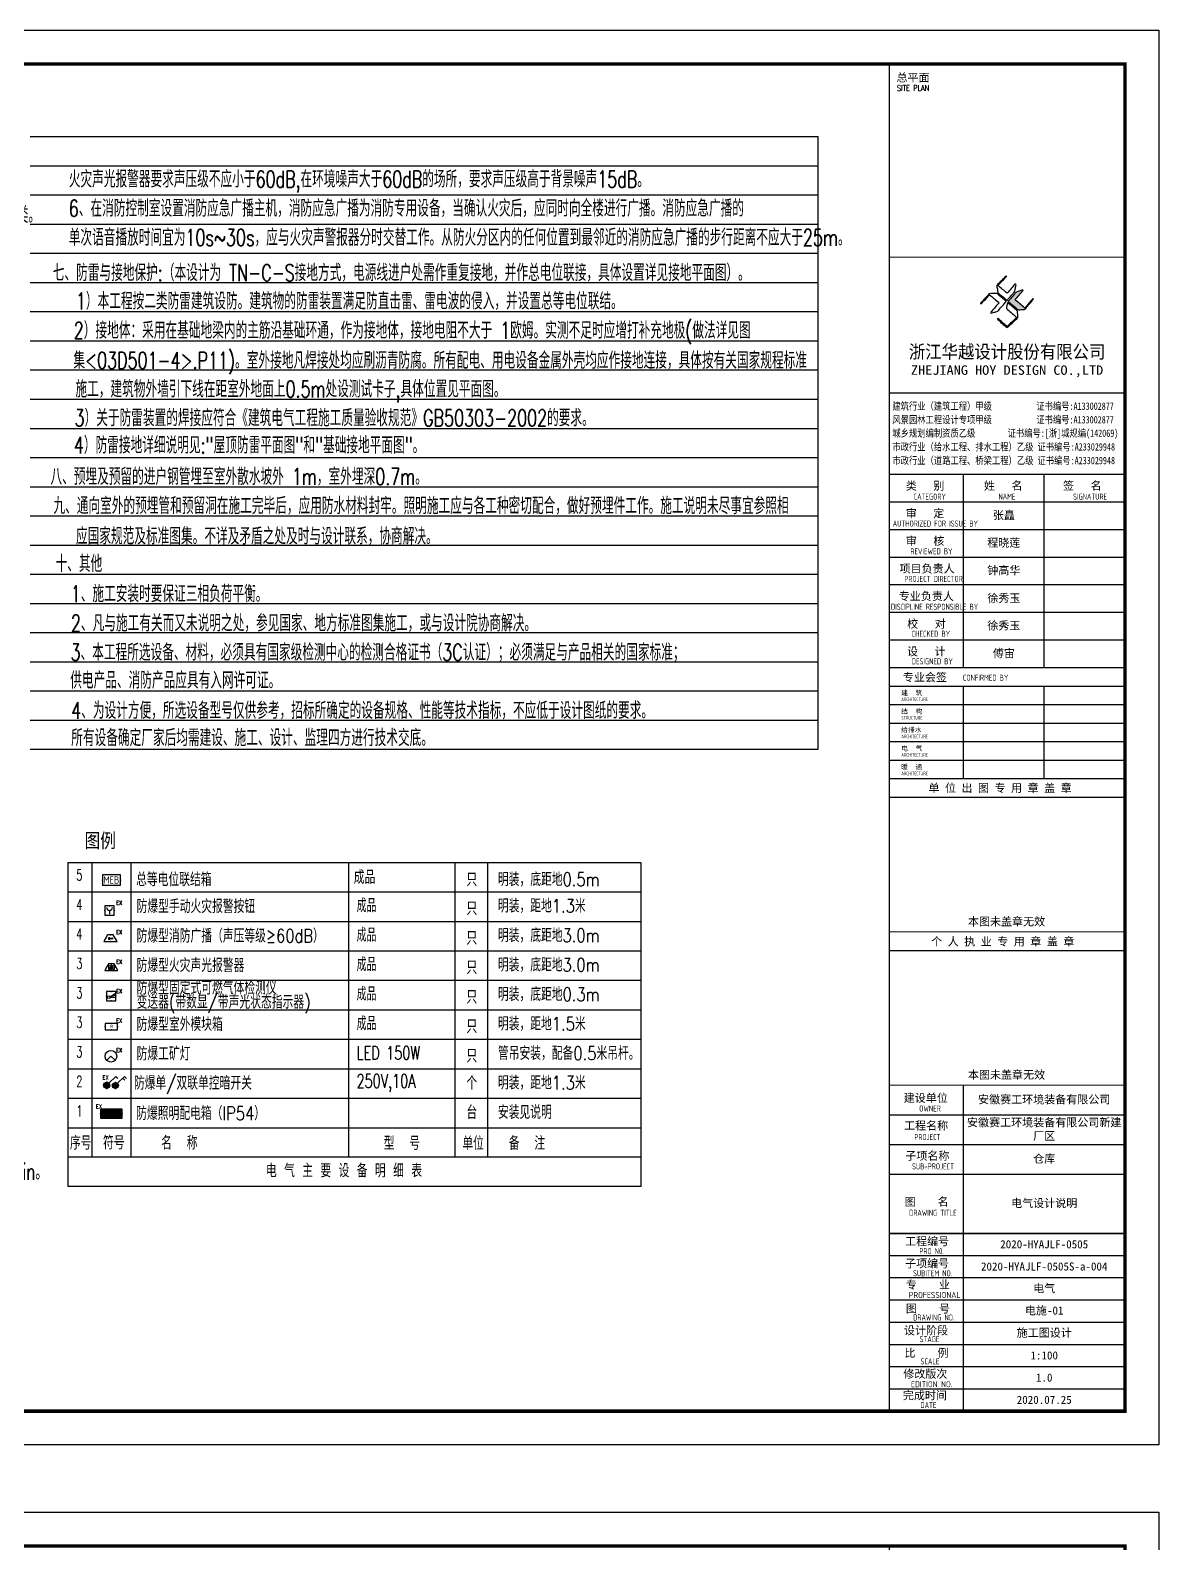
# Model space of a CAD drawing. Extents: x 1885024 to 2564215, y 18598004 to 18764795.
# Drawn here: x 2376010 to 2409515, y 18644626 to 18689562 of the extents above; entities that cross this region are included whole.
import ezdxf
from ezdxf.enums import TextEntityAlignment as Align

# ---------------------------------------------------------------- set-up
doc = ezdxf.new("R2010")
doc.units = 0
doc.header["$LTSCALE"] = 1000
doc.header["$MEASUREMENT"] = 0
for name, color, linetype in [('0 - 立面线', 7, 'Continuous'), ('E-TEXT', 31, 'Continuous'), ('PUB_TITLE', 4, 'Continuous'), ('smtl', 7, 'Continuous'), ('TEL_TEXT', 7, 'Continuous'), ('TK', 4, 'Continuous'), ('WIRE-照明', 1, 'Continuous')]:
    doc.layers.add(name, color=color, linetype=linetype)
doc.styles.add('-宋体', font='', dxfattribs={"width": 0.8})
doc.styles.add('_TCH_LABEL', font='COMPLEX', dxfattribs={"bigfont": 'GBCBIG'})
doc.styles.add('_TEL_DIM', font='SIMPLEX', dxfattribs={"width": 0.6, "height": 3.5, "bigfont": 'HZTXT'})
doc.styles.add('E-TEXT', font='romans.shx', dxfattribs={"width": 0.6, "bigfont": 'hzdx.shx'})
doc.styles.add('HT', font='simhei.ttf', dxfattribs={"width": 0.7})
doc.styles.add('HZTXT', font='romand.shx', dxfattribs={"width": 0.85, "bigfont": 'HZTXT.shx'})
doc.styles.add('ROMANS', font='romans', dxfattribs={"width": 0.65, "height": 231.275})
doc.styles.get("Standard").update_dxf_attribs({"font": 'gbenor.shx', "bigfont": 'gbcbig.shx'})
doc.styles.add('TSSD_REIN', font='tssdeng.shx', dxfattribs={"width": 0.7, "bigfont": 'tssdchn.shx'})
doc.styles.add('图签宋体', font='', dxfattribs={"height": 300})
doc.styles.add('图签黑体', font='simhei.ttf', dxfattribs={"height": 550})
doc.styles.add('黑体', font='simhei.ttf', dxfattribs={"width": 0.8})
doc.styles.get('-宋体').set_extended_font_data('SimSun')
doc.styles.get('图签宋体').set_extended_font_data('NSimSun')

# ---------------------------------------------------------------- blocks, each defined once
blk = doc.blocks.new('$equip$00001962')
for p, q in [((0.15, 0.36), (0.63, 0.83)), ((0.63, 0.83), (0.77, 0.69))]:
    blk.add_line(p, q)
blk.add_circle((0, 0.21), 0.208)
for p in [(-0.21, 0.21), (0, 0.42), (0, 0), (0.21, 0.21)]:
    blk.add_point(p)
for points in [[(-0.18, 0.31), (0.18, 0.31), (-0.21, 0.21), (0.21, 0.21)], [(-0.18, 0.1), (0.18, 0.1), (-0.21, 0.21), (0.21, 0.21)], [(-0.1, 0.39), (0.1, 0.39), (-0.18, 0.31), (0.18, 0.31)], [(-0.1, 0.03), (0.1, 0.03), (-0.18, 0.1), (0.18, 0.1)], [(0, 0.42), (0, 0.42), (-0.1, 0.39), (0.1, 0.39)], [(0, 0), (0, 0), (-0.1, 0.03), (0.1, 0.03)]]:
    blk.add_solid(points)
at = {"layer": 'TEL_TEXT', "style": '_TEL_DIM', "flags": 1}
blk.add_attdef('A', text='', height=0.00002, dxfattribs=at).set_placement((0, 0), align=Align.MIDDLE_CENTER)
blk = doc.blocks.new('$equip$00001963')
for p, q in [((0.15, 0.36), (0.62, 0.83)), ((0.51, 0.72), (0.65, 0.58)), ((0.62, 0.83), (0.77, 0.69))]:
    blk.add_line(p, q)
blk.add_circle((0, 0.21), 0.208)
for p in [(-0.21, 0.21), (0, 0.42), (0, 0), (0.21, 0.21)]:
    blk.add_point(p)
for points in [[(-0.18, 0.31), (0.18, 0.31), (-0.21, 0.21), (0.21, 0.21)], [(-0.18, 0.1), (0.18, 0.1), (-0.21, 0.21), (0.21, 0.21)], [(-0.1, 0.39), (0.1, 0.39), (-0.18, 0.31), (0.18, 0.31)], [(-0.1, 0.03), (0.1, 0.03), (-0.18, 0.1), (0.18, 0.1)], [(0, 0.42), (0, 0.42), (-0.1, 0.39), (0.1, 0.39)], [(0, 0), (0, 0), (-0.1, 0.03), (0.1, 0.03)]]:
    blk.add_solid(points)
at = {"layer": 'TEL_TEXT', "style": '_TEL_DIM', "flags": 1}
blk.add_attdef('A', text='', height=0.00002, dxfattribs=at).set_placement((0, 0), align=Align.MIDDLE_CENTER)
blk = doc.blocks.new('$equip_U$00000077(NZGDKPAIUWKZC3N)')
for p, q in [((0.62, 0.72), (-0.62, 0.72)), ((-0.62, 0.72), (-0.62, 0)), ((-0.62, 0), (0.62, 0)), ((0.62, 0), (0.62, 0.72))]:
    blk.add_line(p, q)
at = {"const_width": 0.04}
blk.add_lwpolyline([(-0.62, 0.72), (-0.62, 0), (0.62, 0), (0.62, 0.72), (-0.62, 0.72), (-0.62, 0)], dxfattribs=at)
for p in [(-0.62, 0.36), (0.62, 0.36)]:
    blk.add_point(p)
at = {"color": 7}
blk.add_attdef('MEB', text='', height=0.5, dxfattribs=at).set_placement((0, 0.36), align=Align.MIDDLE_CENTER)
at = {"color": 7, "style": '_TEL_DIM', "flags": 1}
for tag in ['REMARK', 'A', 'REMARK', 'REMARK']:
    blk.add_attdef(tag, text='', height=0.000025, dxfattribs=at).set_placement((0, 0), align=Align.MIDDLE_CENTER)
at = {"color": 7, "style": '_TEL_DIM'}
blk.add_attdef('$TEXT$', text='', height=0.00002, dxfattribs=at).set_placement((0, 0), align=Align.MIDDLE_CENTER)
blk = doc.blocks.new('*X9')
at = {"color": 0}
for p, q in [((-250, 33), (-83, 200)), ((-250, 68), (-118, 200)), ((-250, 104), (-154, 200)), ((-250, 139), (-189, 200)), ((-250, 174), (-224, 200)), ((-247, 0), (-47, 200)), ((-212, 0), (-12, 200)), ((-177, 0), (23, 200)), ((-141, 0), (59, 200)), ((-106, 0), (94, 200)), ((-71, 0), (129, 200)), ((-35, 0), (165, 200)), ((0, 0), (200, 200)), ((35, 0), (235, 200)), ((71, 0), (250, 179)), ((106, 0), (250, 144)), ((141, 0), (250, 109)), ((177, 0), (250, 73)), ((212, 0), (250, 38)), ((247, 0), (250, 3))]:
    blk.add_line(p, q, dxfattribs=at)
blk = doc.blocks.new('$equip$00001421')
for p, q in [((0.75, 0.6), (-0.75, 0.6)), ((-0.75, 0.6), (-0.75, 0)), ((-0.75, 0), (0.75, 0)), ((0.75, 0), (0.75, 0.6))]:
    blk.add_line(p, q)
at = {"const_width": 0.6}
blk.add_lwpolyline([(-0.75, 0.3), (0.75, 0.3)], dxfattribs=at)
for p in [(-0.75, 0.3), (0, 0.6), (0, 0), (0.75, 0.3)]:
    blk.add_point(p)
at = {"xscale": 0.00300000000061118, "yscale": 0.00300000000061118, "zscale": 0.003}
blk.add_blockref('*X9', (0, 0), dxfattribs=at)
at = {"style": '_TCH_LABEL', "flags": 9}
blk.add_attdef('A', (0, 0), '', height=0.00002, dxfattribs=at)
blk = doc.blocks.new('$equip$00001176')
for q in [(-0.35, -0.35), (0.35, -0.35)]:
    blk.add_line((0, 0), q)
blk.add_circle((0, 0), 0.5)
at = {"style": '_TCH_LABEL', "flags": 9}
blk.add_attdef('A', (0, 0), '', height=0.00002, dxfattribs=at)
blk = doc.blocks.new('$equip$00002777')
for p, q in [((0.65, 0.65), (-0.65, 0.65)), ((-0.65, 0.65), (-0.65, 0)), ((-0.65, 0), (0.65, 0)), ((0.65, 0), (0.65, 0.65))]:
    blk.add_line(p, q)
at = {"const_width": 0.04}
blk.add_lwpolyline([(-0.65, 0.65), (-0.65, 0), (0.65, 0), (0.65, 0.65), (-0.65, 0.65), (-0.65, 0)], dxfattribs=at)
for p in [(-0.65, 0.33), (0, 0.65), (0, 0), (0.65, 0.33)]:
    blk.add_point(p)
at = {"color": 7}
blk.add_attdef('$TEXT$', text='', height=0.34, dxfattribs=at).set_placement((0.01, 0.34), align=Align.MIDDLE_CENTER)
at = {"color": 7, "flags": 1}
for tag, height, p in [('A', 0.00002, (0, 0)), ('B', 0.4, (0.9, 0.25))]:
    blk.add_attdef(tag, text='', height=height, dxfattribs=at).set_placement(p, align=Align.MIDDLE_CENTER)
blk = doc.blocks.new('$equip$00002651')
for p, q in [((-0.5, 0.5), (-0.5, -0.5)), ((0.5, 0.5), (-0.5, 0.5)), ((-0.12, -0.05), (0.43, 0.34)), ((-0.12, -0.07), (0.43, 0.11)), ((0.5, -0.5), (0.5, 0.5)), ((-0.5, -0.5), (0.5, -0.5)), ((-0.12, -0.1), (0.43, -0.13))]:
    blk.add_line(p, q)
at = {"const_width": 0.04}
blk.add_lwpolyline([(-0.5, 0.5), (0.5, 0.5), (0.5, -0.5), (-0.5, -0.5), (-0.5, 0.5), (0.5, 0.5)], dxfattribs=at)
blk.add_circle((-0.27, -0.1), 0.151)
for p in [(-0.5, 0), (0, 0.5), (0.5, 0), (0, -0.5)]:
    blk.add_point(p)
at = {"color": 7, "flags": 1}
for tag, height, p in [('A', 0.00002, (0, 0)), ('B', 0.4, (0.76, -0.21))]:
    blk.add_attdef(tag, text='', height=height, dxfattribs=at).set_placement(p, align=Align.MIDDLE_CENTER)
blk = doc.blocks.new('$equip$00002679')
for p, q in [((-0.3, 0.7), (-0.7, 0)), ((-0.7, 0), (0.7, 0)), ((0.3, 0.7), (-0.3, 0.7)), ((0.3, 0.7), (-0.3, 0.7)), ((-0.26, 0.25), (-0.3, 0.57)), ((-0.3, 0.57), (-0.13, 0.49)), ((-0.3, 0.25), (-0.3, 0.11)), ((-0.13, 0.25), (-0.3, 0.25)), ((-0.3, 0.11), (-0.13, 0.11)), ((-0.13, 0.49), (-0.17, 0.25)), ((-0.13, 0.11), (-0.13, 0.25)), ((0, 0.7), (0, 0)), ((0.17, 0.11), (0.17, 0.34)), ((0.29, 0.11), (0.17, 0.11)), ((0.29, 0.34), (0.29, 0.11)), ((0.7, 0), (0.3, 0.7))]:
    blk.add_line(p, q)
at = {"const_width": 0.04}
blk.add_lwpolyline([(-0.3, 0.7), (0.3, 0.7), (0.7, 0), (-0.7, 0), (-0.3, 0.7), (0.3, 0.7)], dxfattribs=at)
blk.add_lwpolyline([(-0.3, 0.7), (0.3, 0.7), (0.7, 0), (-0.7, 0), (-0.3, 0.7), (0.3, 0.7)], dxfattribs=at)
blk.add_circle((0.23, 0.43), 0.111)
for p in [(-0.5, 0.35), (0, 0.7), (0, 0), (0.5, 0.35)]:
    blk.add_point(p)
at = {"color": 7, "flags": 1}
for tag, height, p in [('A', 0.00002, (0, 0)), ('B', 0.4, (0.96, 0.3))]:
    blk.add_attdef(tag, text='', height=height, dxfattribs=at).set_placement(p, align=Align.MIDDLE_CENTER)
blk = doc.blocks.new('$equip$00002676')
for p, q in [((-0.3, 0.7), (-0.7, 0)), ((-0.7, 0), (0.7, 0)), ((0.3, 0.7), (-0.3, 0.7)), ((0.3, 0.7), (-0.3, 0.7)), ((-0.21, 0.41), (-0.21, 0.24)), ((-0.08, 0.41), (-0.21, 0.41)), ((-0.21, 0.24), (-0.08, 0.24)), ((-0.08, 0.24), (-0.08, 0.41)), ((-0.08, 0.37), (0.24, 0.41)), ((0.16, 0.24), (-0.08, 0.28)), ((0.24, 0.41), (0.16, 0.24)), ((0.7, 0), (0.3, 0.7))]:
    blk.add_line(p, q)
at = {"const_width": 0.04}
blk.add_lwpolyline([(-0.3, 0.7), (0.3, 0.7), (0.7, 0), (-0.7, 0), (-0.3, 0.7), (0.3, 0.7)], dxfattribs=at)
blk.add_lwpolyline([(-0.3, 0.7), (0.3, 0.7), (0.7, 0), (-0.7, 0), (-0.3, 0.7), (0.3, 0.7)], dxfattribs=at)
for p in [(-0.5, 0.35), (0, 0.7), (0, 0), (0.53, 0.3)]:
    blk.add_point(p)
at = {"color": 7, "flags": 1}
for tag, height, p in [('A', 0.00002, (0, 0)), ('B', 0.4, (0.96, 0.3))]:
    blk.add_attdef(tag, text='', height=height, dxfattribs=at).set_placement(p, align=Align.MIDDLE_CENTER)
blk = doc.blocks.new('$equip$00002657')
for p, q in [((-0.5, 1), (-0.5, 0)), ((0.5, 1), (-0.5, 1)), ((-0.5, 0), (0.5, 0)), ((0, 0.5), (0, 0.15)), ((0.5, 0), (0.5, 1))]:
    blk.add_line(p, q)
at = {"const_width": 0.04}
blk.add_lwpolyline([(-0.5, 1), (0.5, 1), (0.5, 0), (-0.5, 0), (-0.5, 1), (0.5, 1)], dxfattribs=at)
blk.add_arc((0, 0.8), 0.3, 180, 0)
for p in [(-0.5, 0.5), (0, 1), (0, 0), (0.5, 0.5)]:
    blk.add_point(p)
at = {"color": 7, "flags": 1}
for tag, height, p in [('A', 0.00002, (0, 0)), ('B', 0.4, (0.76, 0.29))]:
    blk.add_attdef(tag, text='', height=height, dxfattribs=at).set_placement(p, align=Align.MIDDLE_CENTER)
blk = doc.blocks.new('A$C053D6479')
at = {"layer": 'PUB_TITLE'}
h = blk.add_hatch(color=256, dxfattribs=at)
h.dxf.hatch_style = 1
edge = h.paths.add_edge_path()
edge.add_spline(control_points=[(1026, 827), (1105, 920), (1188, 1008), (1266, 1102)], knot_values=[13, 13, 13, 13, 14, 14, 14, 14], degree=3, periodic=0)
edge.add_spline(control_points=[(1266, 1102), (1258, 1111), (1249, 1119), (1239, 1116)], knot_values=[12, 12, 12, 12, 13, 13, 13, 13], degree=3, periodic=0)
edge.add_spline(control_points=[(1239, 1116), (1210, 1107), (1179, 1092), (1144, 1077)], knot_values=[11, 11, 11, 11, 12, 12, 12, 12], degree=3, periodic=0)
edge.add_spline(control_points=[(1144, 1077), (1109, 1063), (1069, 1053), (1047, 1038)], knot_values=[10, 10, 10, 10, 11, 11, 11, 11], degree=3, periodic=0)
edge.add_spline(control_points=[(1047, 1038), (1028, 1026), (1007, 992), (991, 972)], knot_values=[9, 9, 9, 9, 10, 10, 10, 10], degree=3, periodic=0)
edge.add_spline(control_points=[(991, 972), (942, 913), (899, 868), (849, 810)], knot_values=[8, 8, 8, 8, 9, 9, 9, 9], degree=3, periodic=0)
edge.add_spline(control_points=[(849, 810), (842, 801), (822, 776), (822, 775)], knot_values=[7, 7, 7, 7, 8, 8, 8, 8], degree=3, periodic=0)
edge.add_spline(control_points=[(822, 775), (823, 771), (848, 752), (859, 744)], knot_values=[6, 6, 6, 6, 7, 7, 7, 7], degree=3, periodic=0)
edge.add_spline(control_points=[(859, 744), (949, 670), (1035, 592), (1122, 521)], knot_values=[5, 5, 5, 5, 6, 6, 6, 6], degree=3, periodic=0)
edge.add_spline(control_points=[(1122, 521), (1153, 527), (1185, 530), (1217, 533)], knot_values=[4, 4, 4, 4, 5, 5, 5, 5], degree=3, periodic=0)
edge.add_spline(control_points=[(1217, 533), (1246, 535), (1293, 532), (1316, 542)], knot_values=[3, 3, 3, 3, 4, 4, 4, 4], degree=3, periodic=0)
edge.add_spline(control_points=[(1316, 542), (1327, 547), (1338, 565), (1349, 579)], knot_values=[2, 2, 2, 2, 3, 3, 3, 3], degree=3, periodic=0)
edge.add_spline(control_points=[(1349, 579), (1423, 670), (1507, 759), (1572, 848)], knot_values=[1, 1, 1, 1, 2, 2, 2, 2], degree=3, periodic=0)
edge.add_spline(control_points=[(1572, 848), (1564, 852), (1561, 861), (1551, 862)], knot_values=[0, 0, 0, 0, 1, 1, 1, 1], degree=3, periodic=0)
edge.add_spline(control_points=[(1551, 862), (1469, 769), (1393, 671), (1310, 579)], knot_values=[15, 15, 15, 15, 16, 16, 16, 16], degree=3, periodic=0)
edge.add_spline(control_points=[(1310, 579), (1216, 662), (1118, 742), (1026, 827)], knot_values=[14, 14, 14, 14, 15, 15, 15, 15], degree=3, periodic=0)
at = {"layer": 'TK'}
for points, knots in [([(1031, 1298), (1066, 1286), (1054, 1262), (1045, 1224), (1036, 1188), (1031, 1158), (1024, 1121), (1020, 1104), (1017, 1085), (1012, 1071), (1004, 1052), (976, 1026), (956, 1003), (906, 946), (866, 899), (814, 839), (806, 829), (789, 806), (787, 806), (777, 804), (728, 856), (719, 864), (651, 922), (580, 978), (514, 1036), (509, 1106), (488, 1176), (479, 1247), (570, 1343), (663, 1436), (758, 1526), (764, 1523), (768, 1518), (774, 1515), (693, 1422), (599, 1343), (520, 1249), (607, 1171), (698, 1096), (789, 1021), (874, 1109), (950, 1206), (1031, 1298)], [0, 0, 0, 0, 1, 1, 1, 2, 2, 2, 3, 3, 3, 4, 4, 4, 5, 5, 5, 6, 6, 6, 7, 7, 7, 8, 8, 8, 9, 9, 9, 10, 10, 10, 11, 11, 11, 12, 12, 12, 13, 13, 13, 14, 14, 14, 14]), ([(555, 949), (624, 891), (699, 833), (760, 773), (689, 691), (614, 604), (539, 517), (529, 505), (516, 487), (506, 482), (492, 475), (469, 472), (452, 467), (416, 456), (383, 448), (342, 438), (323, 433), (297, 422), (293, 440), (291, 452), (313, 470), (322, 480), (400, 566), (477, 652), (553, 736), (460, 815), (366, 894), (270, 970), (183, 883), (101, 791), (16, 703), (-18, 714), (9, 735), (28, 755), (103, 838), (192, 930), (266, 1005), (319, 1009), (387, 1005), (442, 1007), (456, 1008), (472, 1011), (485, 1007), (507, 1000), (534, 967), (555, 949)], [0, 0, 0, 0, 1, 1, 1, 2, 2, 2, 3, 3, 3, 4, 4, 4, 5, 5, 5, 6, 6, 6, 7, 7, 7, 8, 8, 8, 9, 9, 9, 10, 10, 10, 11, 11, 11, 12, 12, 12, 13, 13, 13, 14, 14, 14, 15, 15, 15, 15]), ([(1551, 862), (1561, 861), (1564, 852), (1572, 848), (1507, 759), (1423, 670), (1349, 579), (1338, 565), (1327, 547), (1316, 542), (1293, 532), (1246, 535), (1217, 533), (1185, 530), (1153, 527), (1122, 521), (1035, 592), (949, 670), (859, 744), (848, 752), (823, 771), (822, 775), (822, 776), (842, 801), (849, 810), (899, 868), (942, 913), (991, 972), (1007, 992), (1028, 1026), (1047, 1038), (1069, 1053), (1109, 1063), (1144, 1077), (1179, 1092), (1210, 1107), (1239, 1116), (1249, 1119), (1258, 1111), (1266, 1102), (1188, 1008), (1105, 920), (1026, 827), (1118, 742), (1216, 662), (1310, 579), (1393, 671), (1469, 769), (1551, 862)], [0, 0, 0, 0, 1, 1, 1, 2, 2, 2, 3, 3, 3, 4, 4, 4, 5, 5, 5, 6, 6, 6, 7, 7, 7, 8, 8, 8, 9, 9, 9, 10, 10, 10, 11, 11, 11, 12, 12, 12, 13, 13, 13, 14, 14, 14, 15, 15, 15, 16, 16, 16, 16]), ([(1097, 490), (1100, 425), (1106, 361), (1107, 294), (1018, 207), (925, 121), (830, 33), (818, 21), (800, 0), (787, 0), (768, -1), (725, 49), (712, 60), (662, 103), (616, 143), (568, 186), (545, 207), (518, 224), (499, 250), (501, 259), (511, 261), (516, 267), (609, 192), (696, 111), (785, 33), (883, 118), (977, 208), (1070, 298), (992, 373), (892, 456), (803, 534), (791, 544), (768, 561), (766, 569), (761, 588), (776, 634), (780, 655), (785, 690), (788, 721), (795, 746), (897, 661), (998, 576), (1097, 490)], [0, 0, 0, 0, 1, 1, 1, 2, 2, 2, 3, 3, 3, 4, 4, 4, 5, 5, 5, 6, 6, 6, 7, 7, 7, 8, 8, 8, 9, 9, 9, 10, 10, 10, 11, 11, 11, 12, 12, 12, 13, 13, 13, 14, 14, 14, 14])]:
    blk.add_open_spline(points, degree=3, knots=knots, dxfattribs=at)
blk = doc.blocks.new('GeYuanFrame_66357427', base_point=(18.76, 4.34))
at = {"layer": 'PUB_TITLE'}
for points in [[(554.76, 235.14), (554.76, 292.54)], [(578.76, 235.14), (578.76, 292.54)], [(554.76, 202.14), (554.76, 229.64)], [(578.76, 202.14), (578.76, 229.64)], [(554.76, 14.34), (554.76, 111.14)]]:
    blk.add_lwpolyline(points, dxfattribs=at)
at = {"layer": 'TK'}
for p, q in [((43.76, 414.34), (602.76, 414.34)), ((532.76, 316.74), (602.76, 316.74)), ((532.76, 284.34), (602.76, 284.34)), ((532.76, 276.14), (602.76, 276.14)), ((532.76, 267.94), (602.76, 267.94)), ((532.76, 259.74), (602.76, 259.74)), ((532.76, 251.54), (602.76, 251.54)), ((532.76, 243.34), (602.76, 243.34)), ((532.76, 235.14), (602.76, 235.14)), ((532.76, 235.14), (602.76, 235.14)), ((532.76, 102.34), (602.76, 102.34)), ((532.76, 93.54), (602.76, 93.54)), ((532.76, 84.74), (554.76, 84.74)), ((532.76, 84.74), (602.76, 84.74)), ((532.76, 67.18), (602.76, 67.18)), ((532.76, 67.14), (602.76, 67.14)), ((532.76, 60.58), (602.76, 60.58)), ((532.76, 53.98), (602.76, 53.98)), ((532.76, 47.38), (602.76, 47.38)), ((532.76, 40.78), (602.76, 40.78)), ((532.76, 34.18), (602.76, 34.18)), ((532.76, 27.58), (602.76, 27.58)), ((532.76, 20.98), (602.76, 20.98)), ((532.76, 14.34), (602.76, 14.34))]:
    blk.add_line(p, q, dxfattribs=at)
for points in [[(18.76, 424.34), (612.76, 424.34), (612.76, 4.34), (18.76, 4.34), (18.76, 424.34)], [(532.76, 292.54), (602.76, 292.54)], [(532.76, 235.14), (602.76, 235.14)], [(532.76, 229.64), (602.76, 229.64)], [(532.76, 224.14), (602.76, 224.14)], [(532.76, 218.64), (602.76, 218.64)], [(532.76, 213.14), (602.76, 213.14)], [(532.76, 207.64), (602.76, 207.64)], [(532.76, 202.14), (602.76, 202.14)], [(532.76, 196.64), (602.76, 196.64)], [(532.76, 151.14), (602.76, 151.14)]]:
    blk.add_lwpolyline(points, dxfattribs=at)
at = {"layer": 'TK', "const_width": 1}
blk.add_lwpolyline([(602.76, 414.34), (43.76, 414.34), (43.76, 14.34), (602.76, 14.34)], close=True, dxfattribs=at)
at = {"layer": 'TK'}
for points, const_width in [([(532.76, 414.34), (532.76, 14.34)], 0.4), ([(532.76, 356.95), (602.76, 356.95)], 0.35), ([(532.76, 292.54), (602.76, 292.54)], 0.35), ([(532.76, 292.54), (602.76, 292.54)], 0.35), ([(532.76, 235.14), (602.76, 235.14)], 0.35), ([(532.76, 202.14), (602.76, 202.14)], 0.35), ([(532.76, 156.64), (602.76, 156.64)], 0.35), ([(532.76, 111.14), (602.76, 111.14)], 0.35), ([(532.76, 67.18), (602.76, 67.18)], 0.35)]:
    blk.add_lwpolyline(points, dxfattribs=dict(at, const_width=const_width))
at = {"layer": 'PUB_TITLE', "xscale": 0.01000000000021828, "yscale": 0.01000000000021828, "zscale": 0.01}
blk.add_blockref('A$C053D6479', (559.86, 336.08), dxfattribs=at)
at = {"layer": 'TK', "style": '图签宋体'}
for s, height, p in [('总平面', 2.4, (534.9, 409.1)), ('类   别', 2.4, (537.65, 287.9)), ('姓   名', 2.4, (560.87, 287.9)), ('签   名', 2.4, (584.35, 287.9)), ('审   定', 2.4, (537.65, 279.7)), ('审   核', 2.4, (537.65, 271.5)), ('项目负责人', 2.4, (535.8, 263.3)), ('专业负责人', 2.4, (535.56, 255.1)), ('校   对', 2.4, (538.06, 246.9)), ('设   计', 2.4, (538.03, 238.7)), ('专业会签', 2.4, (536.79, 231.05)), ('建  筑', 1.44, (536.28, 226.92)), ('结  构', 1.44, (536.28, 221.42)), ('给排水', 1.44, (536.28, 215.92)), ('电  气', 1.44, (536.28, 210.42)), ('暖  通', 1.44, (536.28, 204.92)), ('单 位 出 图 专 用 章 盖 章', 2.4, (544.39, 198.16)), ('本图未盖章无效', 2.4, (556.1, 158.51)), ('个 人 执 业 专 用 章 盖 章', 2.4, (545.19, 152.58)), ('本图未盖章无效', 2.4, (556.1, 113.01)), ('建设单位', 2.4, (537.06, 106.14)), ('工程名称', 2.4, (537.14, 97.93)), ('子项名称', 2.4, (537.52, 88.95)), ('图    名', 2.4, (537.3, 75.3)), ('工程编号', 2.4, (537.44, 63.58)), ('子项编号', 2.4, (537.44, 57)), ('专    业', 2.4, (537.68, 50.69)), ('图    号', 2.4, (537.69, 43.58)), ('设计阶段', 2.4, (537.12, 37.12)), ('比    例', 2.4, (537.26, 30.44)), ('修改版次', 2.4, (536.91, 24.22)), ('完成时间', 2.4, (536.79, 17.83))]:
    blk.add_text(s, height=height, dxfattribs=at).set_placement(p)
at = {"layer": 'TK'}
for s, height, style, width, p in [('SITE PLAN', 1.697, 'ROMANS', 0.76, (535.02, 406.31)), ('建筑行业（建筑工程）甲级           证书编号:A133002877', 2.2, '-宋体', 0.8, (533.67, 311.64)), ('风景园林工程设计专项甲级           证书编号:A133002877', 2.2, '-宋体', 0.8, (533.67, 307.62)), ('城乡规划编制资质乙级        证书编号:[浙]城规编(142069)', 2.2, '-宋体', 0.8, (533.67, 303.63)), ('市政行业（给水工程、排水工程）乙级 证书编号:A233029948', 2.2, '-宋体', 0.8, (533.67, 299.55)), ('市政行业（道路工程、桥梁工程）乙级 证书编号:A233029948', 2.2, '-宋体', 0.8, (533.67, 295.5)), ('CATEGORY', 1.8, 'TSSD_REIN', 0.7, (539.99, 284.98)), ('NAME', 1.8, 'TSSD_REIN', 0.7, (565.18, 284.98)), ('SIGNATURE', 1.8, 'TSSD_REIN', 0.7, (587.34, 284.98)), ('AUTHORIZED FOR ISSUE BY', 1.8, 'TSSD_REIN', 0.7, (533.79, 276.98)), ('REVIEWED BY', 1.8, 'TSSD_REIN', 0.7, (539.03, 268.72)), ('PROJECT DIRECTOR', 1.8, 'TSSD_REIN', 0.7, (537.22, 260.55)), ('DISCIPLINE RESPONSIBLE BY', 1.8, 'TSSD_REIN', 0.7, (533.25, 252.28)), ('CHECKED BY', 1.8, 'TSSD_REIN', 0.7, (539.42, 244.25)), ('DESIGNED BY', 1.8, 'TSSD_REIN', 0.7, (539.43, 236.08)), ('CONFIRMED BY', 1.8, 'TSSD_REIN', 0.7, (554.61, 231.23)), ('ARCHITECTURE', 1.08, 'TSSD_REIN', 0.7, (536.32, 225.15)), ('STRUCTURE', 1.08, 'TSSD_REIN', 0.7, (536.32, 219.65)), ('ARCHITECTURE', 1.08, 'TSSD_REIN', 0.7, (536.32, 214.15)), ('ARCHITECTURE', 1.08, 'TSSD_REIN', 0.7, (536.32, 208.65)), ('ARCHITECTURE', 1.08, 'TSSD_REIN', 0.7, (536.32, 203.15)), ('OWNER', 1.8, 'TSSD_REIN', 0.7, (541.65, 103.29)), ('PROJECT', 1.8, 'TSSD_REIN', 0.7, (540.19, 94.83)), ('SUB-PROJECT', 1.8, 'TSSD_REIN', 0.7, (539.53, 86.11)), ('DRAWING TITLE', 1.8, 'TSSD_REIN', 0.7, (538.64, 72.34)), ('PRO N0.', 1.8, 'TSSD_REIN', 0.7, (541.68, 60.96)), ('SUBITEM NO.', 1.8, 'TSSD_REIN', 0.7, (539.82, 54.39)), ('PROFESSIONAL', 1.8, 'TSSD_REIN', 0.8, (538.55, 47.95)), ('DRAWING NO.', 1.8, 'TSSD_REIN', 0.7, (539.86, 41.26)), ('STAGE', 1.8, 'TSSD_REIN', 0.7, (541.76, 34.84)), ('SCALE', 1.8, 'TSSD_REIN', 0.7, (542.05, 28.23)), ('EDITION NO.', 1.8, 'TSSD_REIN', 0.8, (539.2, 21.45)), ('DATE', 1.8, 'TSSD_REIN', 0.7, (542, 15.26))]:
    blk.add_text(s, height=height, dxfattribs=dict(at, style=style, width=width)).set_placement(p)
for s, height, style, width, p in [('浙江华越设计股份有限公司', 3.96, 'HT', 0.9, (567.74, 328.97)), ('ZHEJIANG HOY DESIGN CO.,LTD', 2.8, '图签黑体', 1.11, (567.73, 323.1))]:
    blk.add_text(s, height=height, dxfattribs=dict(at, style=style, width=width)).set_placement(p, align=Align.MIDDLE)
at = {"layer": 'TK', "char_height": 2.4, "attachment_point": 5, "style": '图签宋体'}
for s, insert, width in [('张矗', (566.76, 280.21), 24), ('程晓莲', (566.76, 272.04), 24), ('钟高华', (566.76, 263.84), 24), ('徐秀玉', (566.76, 255.57), 24), ('徐秀玉', (566.76, 247.44), 24), ('傅宙', (566.76, 239.24), 24), ('安徽赛工环境装备有限公司', (578.76, 106.74), 48), ('安徽赛工环境装备有限公司新建厂区', (578.76, 97.94), 48), ('仓库', (578.76, 89.14), 48), ('电气设计说明', (578.76, 75.94), 48), ('2020-HYAJLF-0505', (578.76, 63.88), 48), ('2020-HYAJLF-0505S-a-004', (578.76, 57.28), 48), ('电气', (578.76, 50.68), 48), ('电施-01', (578.76, 44.08), 48), ('施工图设计', (578.76, 37.48), 48), ('1:100', (578.76, 30.88), 48), ('1.0', (578.76, 24.28), 48), ('2020.07.25', (578.76, 17.69), 48)]:
    blk.add_mtext(s, dxfattribs=dict(at, insert=insert, width=width))
blk = doc.blocks.new('GeYuanFrame_08587741', base_point=(18.76, 4.34))
at = {"layer": 'PUB_TITLE'}
for points in [[(554.76, 235.14), (554.76, 292.54)], [(578.76, 235.14), (578.76, 292.54)], [(554.76, 202.14), (554.76, 229.64)], [(578.76, 202.14), (578.76, 229.64)], [(554.76, 14.34), (554.76, 111.14)]]:
    blk.add_lwpolyline(points, dxfattribs=at)
at = {"layer": 'TK'}
for p, q in [((43.76, 414.34), (602.76, 414.34)), ((532.76, 316.74), (602.76, 316.74)), ((532.76, 284.34), (602.76, 284.34)), ((532.76, 276.14), (602.76, 276.14)), ((532.76, 267.94), (602.76, 267.94)), ((532.76, 259.74), (602.76, 259.74)), ((532.76, 251.54), (602.76, 251.54)), ((532.76, 243.34), (602.76, 243.34)), ((532.76, 235.14), (602.76, 235.14)), ((532.76, 235.14), (602.76, 235.14)), ((532.76, 102.34), (602.76, 102.34)), ((532.76, 93.54), (602.76, 93.54)), ((532.76, 84.74), (554.76, 84.74)), ((532.76, 84.74), (602.76, 84.74)), ((532.76, 67.18), (602.76, 67.18)), ((532.76, 67.14), (602.76, 67.14)), ((532.76, 60.58), (602.76, 60.58)), ((532.76, 53.98), (602.76, 53.98)), ((532.76, 47.38), (602.76, 47.38)), ((532.76, 40.78), (602.76, 40.78)), ((532.76, 34.18), (602.76, 34.18)), ((532.76, 27.58), (602.76, 27.58)), ((532.76, 20.98), (602.76, 20.98)), ((532.76, 14.34), (602.76, 14.34))]:
    blk.add_line(p, q, dxfattribs=at)
for points in [[(18.76, 424.34), (612.76, 424.34), (612.76, 4.34), (18.76, 4.34), (18.76, 424.34)], [(532.76, 292.54), (602.76, 292.54)], [(532.76, 235.14), (602.76, 235.14)], [(532.76, 229.64), (602.76, 229.64)], [(532.76, 224.14), (602.76, 224.14)], [(532.76, 218.64), (602.76, 218.64)], [(532.76, 213.14), (602.76, 213.14)], [(532.76, 207.64), (602.76, 207.64)], [(532.76, 202.14), (602.76, 202.14)], [(532.76, 196.64), (602.76, 196.64)], [(532.76, 151.14), (602.76, 151.14)]]:
    blk.add_lwpolyline(points, dxfattribs=at)
at = {"layer": 'TK', "const_width": 1}
blk.add_lwpolyline([(602.76, 414.34), (43.76, 414.34), (43.76, 14.34), (602.76, 14.34)], close=True, dxfattribs=at)
at = {"layer": 'TK'}
for points, const_width in [([(532.76, 414.34), (532.76, 14.34)], 0.4), ([(532.76, 356.95), (602.76, 356.95)], 0.35), ([(532.76, 292.54), (602.76, 292.54)], 0.35), ([(532.76, 292.54), (602.76, 292.54)], 0.35), ([(532.76, 235.14), (602.76, 235.14)], 0.35), ([(532.76, 202.14), (602.76, 202.14)], 0.35), ([(532.76, 156.64), (602.76, 156.64)], 0.35), ([(532.76, 111.14), (602.76, 111.14)], 0.35), ([(532.76, 67.18), (602.76, 67.18)], 0.35)]:
    blk.add_lwpolyline(points, dxfattribs=dict(at, const_width=const_width))
at = {"layer": 'PUB_TITLE', "xscale": 0.01000000000021828, "yscale": 0.01000000000021828, "zscale": 0.01}
blk.add_blockref('A$C053D6479', (559.86, 336.08), dxfattribs=at)
at = {"layer": 'TK', "style": '图签宋体'}
for s, height, p in [('总平面', 2.4, (534.9, 409.1)), ('类   别', 2.4, (537.65, 287.9)), ('姓   名', 2.4, (560.87, 287.9)), ('签   名', 2.4, (584.35, 287.9)), ('审   定', 2.4, (537.65, 279.7)), ('审   核', 2.4, (537.65, 271.5)), ('项目负责人', 2.4, (535.8, 263.3)), ('专业负责人', 2.4, (535.56, 255.1)), ('校   对', 2.4, (538.06, 246.9)), ('设   计', 2.4, (538.03, 238.7)), ('专业会签', 2.4, (536.79, 231.05)), ('建  筑', 1.44, (536.28, 226.92)), ('结  构', 1.44, (536.28, 221.42)), ('给排水', 1.44, (536.28, 215.92)), ('电  气', 1.44, (536.28, 210.42)), ('暖  通', 1.44, (536.28, 204.92)), ('单 位 出 图 专 用 章 盖 章', 2.4, (544.39, 198.16)), ('本图未盖章无效', 2.4, (556.1, 158.51)), ('个 人 执 业 专 用 章 盖 章', 2.4, (545.19, 152.58)), ('本图未盖章无效', 2.4, (556.1, 113.01)), ('建设单位', 2.4, (537.06, 106.14)), ('工程名称', 2.4, (537.14, 97.93)), ('子项名称', 2.4, (537.52, 88.95)), ('图    名', 2.4, (537.3, 75.3)), ('工程编号', 2.4, (537.44, 63.58)), ('子项编号', 2.4, (537.44, 57)), ('专    业', 2.4, (537.68, 50.69)), ('图    号', 2.4, (537.69, 43.58)), ('设计阶段', 2.4, (537.12, 37.12)), ('比    例', 2.4, (537.26, 30.44)), ('修改版次', 2.4, (536.91, 24.22)), ('完成时间', 2.4, (536.79, 17.83))]:
    blk.add_text(s, height=height, dxfattribs=at).set_placement(p)
at = {"layer": 'TK'}
for s, height, style, width, p in [('SITE PLAN', 1.697, 'ROMANS', 0.76, (535.02, 406.31)), ('建筑行业（建筑工程）甲级           证书编号:A133002877', 2.2, '-宋体', 0.8, (533.67, 311.64)), ('风景园林工程设计专项甲级           证书编号:A133002877', 2.2, '-宋体', 0.8, (533.67, 307.62)), ('城乡规划编制资质乙级        证书编号:[浙]城规编(142069)', 2.2, '-宋体', 0.8, (533.67, 303.63)), ('市政行业（给水工程、排水工程）乙级 证书编号:A233029948', 2.2, '-宋体', 0.8, (533.67, 299.55)), ('市政行业（道路工程、桥梁工程）乙级 证书编号:A233029948', 2.2, '-宋体', 0.8, (533.67, 295.5)), ('CATEGORY', 1.8, 'TSSD_REIN', 0.7, (539.99, 284.98)), ('NAME', 1.8, 'TSSD_REIN', 0.7, (565.18, 284.98)), ('SIGNATURE', 1.8, 'TSSD_REIN', 0.7, (587.34, 284.98)), ('AUTHORIZED FOR ISSUE BY', 1.8, 'TSSD_REIN', 0.7, (533.79, 276.98)), ('REVIEWED BY', 1.8, 'TSSD_REIN', 0.7, (539.03, 268.72)), ('PROJECT DIRECTOR', 1.8, 'TSSD_REIN', 0.7, (537.22, 260.55)), ('DISCIPLINE RESPONSIBLE BY', 1.8, 'TSSD_REIN', 0.7, (533.25, 252.28)), ('CHECKED BY', 1.8, 'TSSD_REIN', 0.7, (539.42, 244.25)), ('DESIGNED BY', 1.8, 'TSSD_REIN', 0.7, (539.43, 236.08)), ('CONFIRMED BY', 1.8, 'TSSD_REIN', 0.7, (554.61, 231.23)), ('ARCHITECTURE', 1.08, 'TSSD_REIN', 0.7, (536.32, 225.15)), ('STRUCTURE', 1.08, 'TSSD_REIN', 0.7, (536.32, 219.65)), ('ARCHITECTURE', 1.08, 'TSSD_REIN', 0.7, (536.32, 214.15)), ('ARCHITECTURE', 1.08, 'TSSD_REIN', 0.7, (536.32, 208.65)), ('ARCHITECTURE', 1.08, 'TSSD_REIN', 0.7, (536.32, 203.15)), ('OWNER', 1.8, 'TSSD_REIN', 0.7, (541.65, 103.29)), ('PROJECT', 1.8, 'TSSD_REIN', 0.7, (540.19, 94.83)), ('SUB-PROJECT', 1.8, 'TSSD_REIN', 0.7, (539.53, 86.11)), ('DRAWING TITLE', 1.8, 'TSSD_REIN', 0.7, (538.64, 72.34)), ('PRO N0.', 1.8, 'TSSD_REIN', 0.7, (541.68, 60.96)), ('SUBITEM NO.', 1.8, 'TSSD_REIN', 0.7, (539.82, 54.39)), ('PROFESSIONAL', 1.8, 'TSSD_REIN', 0.8, (538.55, 47.95)), ('DRAWING NO.', 1.8, 'TSSD_REIN', 0.7, (539.86, 41.26)), ('STAGE', 1.8, 'TSSD_REIN', 0.7, (541.76, 34.84)), ('SCALE', 1.8, 'TSSD_REIN', 0.7, (542.05, 28.23)), ('EDITION NO.', 1.8, 'TSSD_REIN', 0.8, (539.2, 21.45)), ('DATE', 1.8, 'TSSD_REIN', 0.7, (542, 15.26))]:
    blk.add_text(s, height=height, dxfattribs=dict(at, style=style, width=width)).set_placement(p)
for s, height, style, width, p in [('浙江华越设计股份有限公司', 3.96, 'HT', 0.9, (567.74, 328.97)), ('ZHEJIANG HOY DESIGN CO.,LTD', 2.8, '图签黑体', 1.11, (567.73, 323.1))]:
    blk.add_text(s, height=height, dxfattribs=dict(at, style=style, width=width)).set_placement(p, align=Align.MIDDLE)
at = {"layer": 'TK', "char_height": 2.4, "attachment_point": 5, "style": '图签宋体'}
for s, insert, width in [('张矗', (566.76, 280.21), 24), ('程晓莲', (566.76, 272.04), 24), ('钟高华', (566.76, 263.84), 24), ('徐秀玉', (566.76, 255.57), 24), ('徐秀玉', (566.76, 247.44), 24), ('傅宙', (566.76, 239.24), 24), ('安徽赛工环境装备有限公司', (578.76, 106.74), 48), ('安徽赛工环境装备有限公司新建厂区', (578.76, 97.94), 48), ('仓库', (578.76, 89.14), 48), ('配电系统图\\P火灾自动报警系统图', (578.76, 75.94), 48), ('2020-HYAJLF-0505', (578.76, 63.88), 48), ('2020-HYAJLF-0505S-a-004', (578.76, 57.28), 48), ('电气', (578.76, 50.68), 48), ('电施-02', (578.76, 44.08), 48), ('施工图设计', (578.76, 37.48), 48), ('1:100', (578.76, 30.88), 48), ('1.0', (578.76, 24.28), 48), ('2020.07.25', (578.76, 17.69), 48)]:
    blk.add_mtext(s, dxfattribs=dict(at, insert=insert, width=width))

msp = doc.modelspace()

# ---------------------------------------------------------------- linework, layer by layer
at = {"layer": 'E-TEXT', "color": 0, "ltscale": 1000}
for p, q in [((2377122.9, 18664856), (2377122.9, 18655228.2)), ((2377122.9, 18664856), (2394142.3, 18664856)), ((2377839.9, 18664856), (2377839.9, 18656978.7)), ((2377839.9, 18664856), (2377839.9, 18656103.5)), ((2379000.3, 18664856), (2379000.3, 18656978.7)), ((2379000.3, 18664856), (2379000.3, 18656103.5)), ((2385462.6, 18664856), (2385462.6, 18656103.5)), ((2385462.6, 18664856), (2385462.6, 18656103.5)), ((2388614.3, 18664856), (2388614.3, 18656103.5)), ((2388614.3, 18664856), (2388614.3, 18656103.5)), ((2389586.8, 18664856), (2389586.8, 18656103.5)), ((2389586.8, 18664856), (2389586.8, 18656103.5)), ((2394142.3, 18664856), (2394142.3, 18655228.2)), ((2377122.9, 18663105.5), (2394142.3, 18663105.5)), ((2377122.9, 18662230.3), (2394142.3, 18662230.3)), ((2377122.9, 18661355), (2394142.3, 18661355)), ((2377122.9, 18660479.8), (2394142.3, 18660479.8)), ((2377122.9, 18659604.5), (2394142.3, 18659604.5)), ((2377122.9, 18658729.2), (2394142.3, 18658729.2)), ((2377122.9, 18657854), (2394142.3, 18657854)), ((2377122.9, 18656978.7), (2394142.3, 18656978.7)), ((2394142.3, 18656103.5), (2377122.9, 18656103.5)), ((2394142.3, 18655228.2), (2377122.9, 18655228.2))]:
    msp.add_line(p, q, dxfattribs=at)
at = {"layer": 'E-TEXT', "color": 7, "ltscale": 1000}
msp.add_line((2377122.9, 18663980.8), (2394142.3, 18663980.8), dxfattribs=at)
at = {"layer": 'WIRE-照明', "color": 251}
for p, q in [((2376009.5, 18686406.6), (2399403.6, 18686406.6)), ((2399403.6, 18668212.5), (2399403.6, 18686406.6)), ((2376009.5, 18685540.2), (2399403.6, 18685540.2)), ((2376009.5, 18684673.9), (2399403.6, 18684673.9)), ((2376009.5, 18683807.5), (2399403.6, 18683807.5)), ((2376009.5, 18682941.1), (2399403.6, 18682941.1)), ((2376009.5, 18682074.7), (2399403.6, 18682074.7)), ((2376009.5, 18681208.3), (2399403.6, 18681208.3)), ((2376009.5, 18680341.9), (2399403.6, 18680341.9)), ((2376009.5, 18679475.5), (2399403.6, 18679475.5)), ((2376009.5, 18678609.1), (2399403.6, 18678609.1)), ((2376009.5, 18677742.8), (2399403.6, 18677742.8)), ((2376009.5, 18676876.4), (2399403.6, 18676876.4)), ((2376009.5, 18676010), (2399403.6, 18676010)), ((2376009.5, 18675143.6), (2399403.6, 18675143.6)), ((2376009.5, 18674277.2), (2399403.6, 18674277.2)), ((2376009.5, 18673410.8), (2399058.2, 18673410.8)), ((2376009.5, 18673410.8), (2399403.6, 18673410.8)), ((2376009.5, 18672544.4), (2399403.6, 18672544.4)), ((2376009.5, 18671678), (2399403.6, 18671678)), ((2376009.5, 18670811.7), (2399403.6, 18670811.7)), ((2376009.5, 18669945.3), (2399403.6, 18669945.3)), ((2376009.5, 18669078.9), (2399403.6, 18669078.9)), ((2376009.5, 18668212.5), (2399058.2, 18668212.5)), ((2376009.5, 18668212.5), (2399403.6, 18668212.5))]:
    msp.add_line(p, q, dxfattribs=at)

# ---------------------------------------------------------------- block references
at = {"xscale": 100, "yscale": 100, "zscale": 100}
msp.add_blockref('GeYuanFrame_08587741', (2350115.4, 18603561.8), dxfattribs=at)
at = {"layer": '0 - 立面线', "xscale": 100, "yscale": 100, "zscale": 100}
msp.add_blockref('GeYuanFrame_66357427', (2350115.4, 18647561.8), dxfattribs=at)
at = {"layer": 'E-TEXT', "color": 0, "ltscale": 1000}
for name, p, xscale, yscale, zscale, values in [('$equip_U$00000077(NZGDKPAIUWKZC3N)', (2378417.7, 18664176), 432.2241000000002, 432.2241000000002, 432.2241000000002, {'MEB': 'MEB', '$TEXT$': 'REMARK'}), ('$equip$00002777', (2378419.2, 18659885.9), 280, 280, 280, {'$TEXT$': 'M'})]:
    msp.add_blockref(name, p, dxfattribs=dict(at, xscale=xscale, yscale=yscale, zscale=zscale)).add_auto_attribs(values)
at = {"layer": 'E-TEXT', "color": 7, "ltscale": 1000, "xscale": 280, "yscale": 280, "zscale": 280}
msp.add_blockref('$equip$00002657', (2378363.9, 18663289.7), dxfattribs=at)
at = {"layer": 'E-TEXT', "color": 0, "ltscale": 1000}
for name, p, xscale, yscale, zscale in [('$equip$00002676', (2378390, 18662504.2), 280, 280, 280), ('$equip$00002679', (2378415, 18661648.2), 280, 280, 280), ('$equip$00002651', (2378414.9, 18660881.2), 280, 280, 280), ('$equip$00001176', (2378405.1, 18659100.4), 345.7792800000001, 345.7792800000001, 345.7792800000001), ('$equip$00001962', (2378278.6, 18658144), 432.2241000000002, 432.2241000000002, 432.2241000000002), ('$equip$00001963', (2378537.4, 18658141), 432.2241000000002, 432.2241000000002, 432.2241000000002), ('$equip$00001421', (2378417.8, 18657264.7), 432.2241000000002, 432.2241000000002, 432.2241000000002)]:
    msp.add_blockref(name, p, dxfattribs=dict(at, xscale=xscale, yscale=yscale, zscale=zscale))

# ---------------------------------------------------------------- texts
for s, height, style, width, p in [('图例', 425.25, '黑体', 0.8, (2377623.9, 18665291.3)), ('5', 324.2, 'E-TEXT', 0.65, (2377377.6, 18664317.6)), ('4', 324.2, 'E-TEXT', 0.65, (2377377.6, 18663442.3)), ('4', 324.2, 'E-TEXT', 0.65, (2377377.6, 18662567.1)), ('3', 324.2, 'E-TEXT', 0.65, (2377377.6, 18661691.8)), ('3', 324.2, 'E-TEXT', 0.65, (2377377.6, 18660816.6)), ('3', 324.2, 'E-TEXT', 0.65, (2377377.6, 18659941.3)), ('3', 324.2, 'E-TEXT', 0.65, (2377377.6, 18659066.1)), ('2', 324.2, 'E-TEXT', 0.65, (2377377.6, 18658190.8)), ('1', 324.2, 'E-TEXT', 0.65, (2377377.6, 18657315.6))]:
    msp.add_text(s, height=height, dxfattribs=dict(at, style=style, width=width)).set_placement(p)
at = {"layer": 'E-TEXT', "color": 7, "ltscale": 1000, "style": 'HZTXT'}
for s, height, width, p in [('总等电位联结箱', 400, 0.8, (2379152.5, 18664148.3)), ('成品', 400, 0.8, (2385614.8, 18664216.8)), ('只', 400, 0.8, (2388959.9, 18664144.5)), ('明装，底距地0.5m', 400, 0.8, (2389894.7, 18664151.3)), ('EX ', 120, 0.8, (2378560.7, 18663597.1)), ('防爆型手动火灾报警按钮', 400, 0.8, (2379166, 18663349.9)), ('成品', 400, 0.7, (2385699.9, 18663376.5)), ('只', 400, 0.8, (2388959.9, 18663286.3)), ('明装，距地1.3米', 400, 0.8, (2389894.7, 18663365.1)), ('EX ', 120, 0.8, (2378560.7, 18662721.8)), ('防爆型消防广播（声压等级≥60dB）', 400, 0.8, (2379166, 18662474.7)), ('成品', 400, 0.7, (2385699.9, 18662501.3)), ('只', 400, 0.8, (2388959.9, 18662411)), ('明装，底距地3.0m', 400, 0.8, (2389894.7, 18662489.8)), ('EX ', 120, 0.8, (2378560.7, 18661846.6)), ('防爆型火灾声光报警器', 400, 0.8, (2379166, 18661599.4)), ('成品', 400, 0.7, (2385699.9, 18661626)), ('只', 400, 0.8, (2388959.9, 18661535.8)), ('明装，底距地3.0m', 400, 0.8, (2389894.7, 18661614.6)), ('防爆型固定式可燃气体检测仪', 400, 0.8, (2379166, 18660931.2)), ('EX ', 120, 0.8, (2378560.7, 18660971.3)), ('变送器(带数显/带声光状态指示器)', 400, 0.8, (2379166, 18660510.7)), ('成品', 400, 0.7, (2385699.9, 18660750.7)), ('只', 400, 0.8, (2388959.9, 18660660.5)), ('明装，底距地0.3m', 400, 0.8, (2389894.7, 18660739.3)), ('EX ', 120, 0.8, (2378560.7, 18660096.1)), ('防爆型室外模块箱', 400, 0.8, (2379166, 18659848.9)), ('成品', 400, 0.7, (2385699.9, 18659875.5)), ('只', 400, 0.8, (2388959.9, 18659785.3)), ('明装，距地1.5米', 400, 0.8, (2389894.7, 18659864)), ('EX ', 120, 0.8, (2378560.7, 18659220.8)), ('防爆工矿灯', 400, 0.8, (2379166, 18658973.7)), ('LED 150W', 400, 0.7, (2385699.9, 18659000.2)), ('只', 400, 0.8, (2388959.9, 18658910)), ('管吊安装，配备0.5米吊杆。', 400, 0.8, (2389894.7, 18658988.8)), ('EX ', 120, 0.8, (2378159, 18658411)), ('防爆单/双联单控暗开关', 400, 0.8, (2379088.4, 18658105.4)), ('250V,10A', 400, 0.7, (2385696, 18658166.7)), ('个', 400, 0.8, (2388959.9, 18658106.8)), ('明装，距地1.3米', 400, 0.8, (2389894.7, 18658113.5)), ('EX ', 120, 0.8, (2377962, 18657548)), ('防爆照明配电箱（IP54）', 400, 0.8, (2379154.2, 18657204.8)), ('台', 400, 0.8, (2388959.9, 18657231.6)), ('安装见说明', 400, 0.8, (2389894.7, 18657238.3)), ('序号', 400, 0.8, (2377187.3, 18656325.6)), ('符号', 400, 0.8, (2378169.4, 18656332.3)), ('名  称', 400, 0.8, (2379895.1, 18656326.2)), ('型  号', 400, 0.8, (2386505.1, 18656316.3)), ('单位', 400, 0.8, (2388836.5, 18656312.9)), ('备  注', 400, 0.8, (2390218.9, 18656319.6)), ('电 气 主 要 设 备 明 细 表', 400, 0.8, (2383006.2, 18655503.3))]:
    msp.add_text(s, height=height, dxfattribs=dict(at, width=width)).set_placement(p)
at = {"layer": 'smtl', "style": 'HZTXT', "width": 0.7}
for s, p in [('火灾声光报警器要求声压级不应小于60dB,在环境噪声大于60dB的场所，要求声压级高于背景噪声15dB。 ', (2377153.1, 18684894.1)), ('建筑层数1层，建筑高度5.20m（室外地坪至檐口），建筑结构形式排架结构，耐火等级为二级，抗震等级三级，仓库火灾危险性类别为甲类。', (2354074.1, 18683840.8)), ('6、在消防控制室设置消防应急广播主机，消防应急广播为消防专用设备，当确认火灾后，应同时向全楼进行广播。消防应急广播的', (2377153.1, 18684027.7)), ('单次语音播放时间宜为10s~30s，应与火灾声警报器分时交替工作。从防火分区内的任何位置到最邻近的消防应急广播的步行距离不应大于25m。  ', (2377153.1, 18683161.3)), ('七、防雷与接地保护:（本设计为 TN-C-S接地方式，电源线进户处需作重复接地，并作总电位联接，具体设置详见接地平面图）。', (2376677.9, 18682114.7)), ('1）本工程按二类防雷建筑设防。建筑物的防雷装置满足防直击雷、雷电波的侵入，并设置总等电位联结。', (2377364.7, 18681271.6)), ('2）接地体：采用在基础地梁内的主筋沿基础环通，作为接地体，接地电阻不大于 1欧姆。实测不足时应增打补充地极(做法详见图', (2377302.2, 18680402.3)), ('集<03D501-4>.P11)。室外接地凡焊接处均应刷沥青防腐。所有配电、用电设备金属外壳均应作接地连接，具体按有关国家规程标准', (2377290.2, 18679511.6)), ('施工，建筑物外墙引下线在距室外地面上0.5m处设测试卡子,具体位置见平面图。', (2377351, 18678661.5)), ('3）关于防雷装置的焊接应符合《建筑电气工程施工质量验收规范》GB50303-2002的要求。', (2377325.4, 18677803.5)), ('4）防雷接地详细说明见:"屋顶防雷平面图"和"基础接地平面图"。', (2377306.1, 18676994.9)), ('八、预埋及预留的进户钢管埋至室外散水坡外 1m，室外埋深0.7m。', (2376609, 18676062.4)), ('九、通向室外的预埋管和预留洞在施工完毕后，应用防水材料封牢。照明施工应与各工种密切配合，做好预埋件工作。施工说明未尽事宜参照相', (2376697.8, 18675195.6)), ('应国家规范及标准图集。不详及矛盾之处及时与设计联系，协商解决。', (2377366.5, 18674292.8)), ('十、其他', (2376760.4, 18673476.6)), ('1、施工安装时要保证三相负荷平衡。', (2377211.1, 18672581.1)), ('2、凡与施工有关而又未说明之处，参见国家、地方标准图集施工，或与设计院协商解决。', (2377217.5, 18671711.2)), ('3、本工程所选设备、材料，必须具有国家级检测中心的检测合格证书（3C认证）；必须满足与产品相关的国家标准；', (2377205.6, 18670845.1)), ('供电产品、消防产品应具有入网许可证。', (2377196.8, 18670014.1)), ('4、为设计方便，所选设备型号仅供参考，招标所确定的设备规格、性能等技术指标，不应低于设计图纸的要求。', (2377225.1, 18669117.1)), ('所有设备确定厂家后均需建设、施工、设计、监理四方进行技术交底。', (2377225.1, 18668306.6)), ('图形显示装置布置在厂区消防控制室内。控制器电源由消防控制室双电源切换箱专用回路供电，并配用UPS，保证火灾状态下连续工作180min。', (2353742.6, 18655425.6))]:
    msp.add_text(s, height=495, dxfattribs=at).set_placement(p)

doc.saveas('drawing.dxf')
